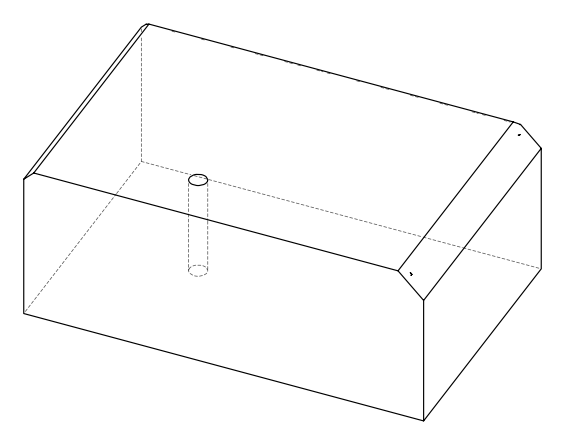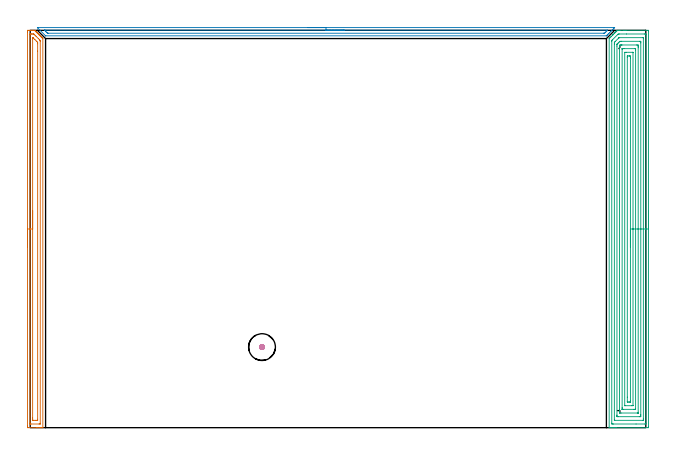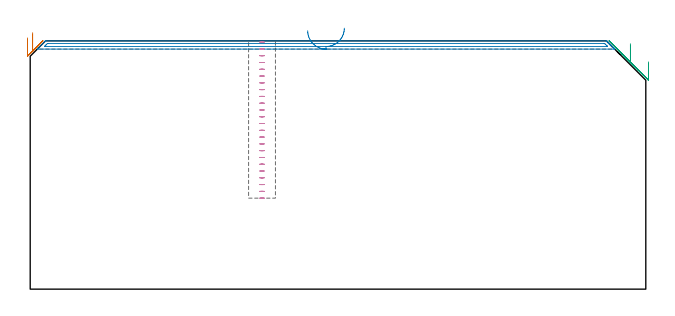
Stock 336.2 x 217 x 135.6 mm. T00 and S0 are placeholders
(PLAN: 4 operations, 1 tool changes, 26 min)
(1 AREA_MILL | FG_CHAMFER_SURFACE | UGT0205_001 | 5.41 min | 7661 mm3)
(2 AREA_MILL_1 | FG_CHAMFER_SURFACE_1 | UGT0205_001 | 5.15 min | 3193 mm3)
(3 AREA_MILL_2 | FG_CHAMFER_SURFACE_2 | UGT0205_001 | 14.19 min | 50092 mm3)
(4 MILL_BLIND_HOLE_FROM_SOLID_MATERIAL | STEP1POCKET | NXT0201_011 | Spiral | 1.2 min | 14386 mm3)
(TOOL UGT0205_001 | Chamfer Mill 20 x 3 x 45 deg. | D20 FL50 Z2)
(TOOL NXT0201_011 | ENDMILL 12mm [2P460-1200-NA 1630] | D12 FL38 Z6)
(OP 1 AREA_MILL)
G17 G21 G94 G90
T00 M6
G54
G17 G0 G90 X-1.5 Y98.5 S1061 M3
G43 Z145.6 H0
Z137.2
G94 G1 Y98.538 Z136.328 F250.
Y98.652 Z135.464
Y98.841 Z134.612
Y99.103 Z133.78
Y99.437 Z132.974
Y99.84 Z132.2
Y100.308 Z131.464
Y100.84 Z130.772
Y101.429 Z130.129
Y102.072 Z129.54
Y102.764 Z129.009
Y103.5 Z128.54
Y104.274 Z128.137
Y105.08 Z127.803
Y105.912 Z127.541
Y106.764 Z127.352
Y107.628 Z127.238
Y108.5 Z127.2
Y216.136
X-1.498 Y216.404 Z127.202
X-1.49 Y216.993 Z127.205
X-1.469 Y216.997 Z127.226
X-0.875 Y217. Z127.819
X-0.282 Z128.415
X0.019 Z128.715
X0.612 Z129.308
X0.912 Z129.607
X1.514 Z130.213
X2.326 Z131.025
X2.4 Z131.096
X2.404 Y216.998 Z131.1
X2.551 Y216.85 Z131.249
X2.7 Y216.702 Z131.395
X2.85 Y216.551 Z131.548
X2.997 Y216.404 Z131.695
X3.147 Y216.255 Z131.842
X3.298 Y216.103 Z131.995
X3.443 Y215.958 Z132.141
X3.594 Y215.808 Z132.289
X3.746 Y215.655 Z132.443
X3.889 Y215.512 Z132.586
X4.041 Y215.361 Z132.736
X4.194 Y215.207 Z132.891
X4.335 Y215.066 Z133.032
X4.488 Y214.915 Z133.183
X4.642 Y214.759 Z133.339
X4.78 Y214.621 Z133.478
X4.935 Y214.468 Z133.63
X5.09 Y214.311 Z133.787
X5.226 Y214.175 Z133.924
X5.382 Y214.021 Z134.077
X5.537 Y213.864 Z134.235
X5.672 Y213.729 Z134.37
X5.828 Y213.574 Z134.524
X5.985 Y213.416 Z134.683
X6.118 Y213.283 Z134.816
X6.275 Y213.127 Z134.97
X6.433 Y212.968 Z135.131
X6.564 Y212.837 Z135.262
X6.722 Y212.68 Z135.417
X6.828 Y212.571 Z135.525
X6.896 Y212.494 Z135.589
X6.9 Y212.391 Z135.6
Y0.15
X6.897 Y0.01 Z135.588
X6.843 Y0.007 Z135.534
X6.48 Y0. Z135.179
X5.983 Z134.682
X5.382 Z134.077
X4.187 Z132.884
X3.594 Z132.288
X-1.128 Y0.001 Z127.569
X-1.469 Y0.003 Z127.228
X-1.491 Y0.007 Z127.206
X-1.497 Y0.596 Z127.203
X-1.5 Y1.219 Z127.2
Y108.5
X-0.086 Z128.614
X-0.085 Y214.621 Z128.615
X-0.084 Y214.723 Z128.616
X-0.079 Y214.828 Z128.621
X-0.07 Y214.99 Z128.63
X0.019 Y214.992 Z128.719
X0.533 Y214.999 Z129.233
X0.912 Y215. Z129.612
X1.427 Y214.999 Z130.127
X1.806 Y214.993 Z130.506
X1.931 Y214.99 Z130.631
X2.064 Y214.874 Z130.764
X2.327 Y214.621 Z131.027
X2.7 Y214.25 Z131.4
X3.222 Y213.729 Z131.922
X4.488 Y212.463 Z133.188
X5.005 Y211.945 Z133.705
X5.382 Y211.565 Z134.082
X5.443 Y211.499 Z134.143
X5.472 Y211.467 Z134.172
X5.479 Y211.365 Z134.179
X5.484 Y211.157 Z134.184
X5.485 Y211.054 Z134.185
Y2.379
X5.484 Y2.277 Z134.184
X5.479 Y2.172 Z134.179
X5.47 Y2.01 Z134.17
X5.382 Y2.008 Z134.082
X4.867 Y2.001 Z133.567
X0.399 Y2. Z129.099
X0.019 Y2.002 Z128.719
X-0.036 Y2.005 Z128.664
X-0.067 Y2.01 Z128.633
X-0.079 Y2.015 Z128.621
X-0.081 Y2.068 Z128.619
X-0.085 Y2.275 Z128.615
Y2.379
X-0.086 Y2.483 Z128.614
Y108.5
X1.329 Z130.029
Y212.421
X1.331 Y212.837 Z130.031
X1.334 Y212.964 Z130.034
X1.335 Y212.988 Z130.035
X1.355 Y212.992 Z130.055
X1.39 Y212.995 Z130.09
X1.446 Y212.994 Z130.146
X1.482 Y212.99 Z130.182
X1.54 Y212.949 Z130.24
X1.661 Y212.837 Z130.361
X1.806 Y212.694 Z130.506
X2.556 Y211.945 Z131.256
X3.447 Y211.054 Z132.147
X3.594 Y210.906 Z132.294
X3.964 Y210.528 Z132.664
X4.053 Y210.435 Z132.753
X4.065 Y210.32 Z132.765
X4.067 Y210.162 Z132.767
X4.071 Y209.686 Z132.771
X4.072 Y205.624 Z132.772
X4.071 Y4.578 Z132.771
Y4.163
X4.069 Y4.044 Z132.769
X4.066 Y4.017 Z132.766
X4.064 Y4.01 Z132.764
X4.029 Y4.007 Z132.729
X3.92 Y4.002 Z132.62
X3.757 Y4. Z132.457
X3.594 Z132.294
X2.863 Z131.563
X1.969 Z130.669
X1.806 Y4.002 Z130.506
X1.643 Y4.005 Z130.343
X1.335 Y4.014 Z130.035
X1.333 Y4.163 Z130.033
X1.33 Y4.638 Z130.03
X1.329 Y5.055 Z130.029
Y5.531
Y108.5
Y109.372 Z130.067
Y110.236 Z130.18
Y111.088 Z130.369
Y111.92 Z130.632
Y112.726 Z130.965
Y113.5 Z131.368
Y114.236 Z131.837
Y114.928 Z132.368
Y115.571 Z132.957
Y116.16 Z133.601
Y116.692 Z134.293
Y117.16 Z135.029
Y117.563 Z135.802
Y117.897 Z136.608
Y118.159 Z137.44
Y118.348 Z138.292
Y118.462 Z139.157
Y118.5 Z140.029
G0 Z145.6
M5
M2
(OP 2 AREA_MILL_1)
G17 G21 G94 G90
T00 M6
G54
G17 G0 G90 X151.55 Y218.5 S1061 M3
G43 Z145.6 H0
Z141.1
G94 G1 X151.588 Z140.229 F250.
X151.702 Z139.364
X151.891 Z138.512
X152.153 Z137.68
X152.487 Z136.874
X152.89 Z136.1
X153.359 Z135.364
X153.89 Z134.672
X154.479 Z134.029
X155.122 Z133.44
X155.814 Z132.909
X156.55 Z132.44
X157.324 Z132.037
X158.13 Z131.703
X158.962 Z131.441
X159.814 Z131.252
X160.678 Z131.138
X161.55 Z131.1
X318.921
X319.191 Y218.498 Z131.102
Y218.491 Z131.109
X319.067 Y218.367 Z131.233
X318.719 Y218.017 Z131.579
X318.208 Y217.508 Z132.092
X317.836 Y217.134 Z132.463
X317.349 Y216.649 Z132.951
X316.952 Y216.25 Z133.346
X316.49 Y215.79 Z133.81
X316.068 Y215.366 Z134.23
X315.92 Y215.219 Z134.38
X315.631 Y214.931 Z134.669
X315.184 Y214.483 Z135.114
X315.027 Y214.327 Z135.272
X314.87 Y214.169 Z135.43
X314.708 Y214.011 Z135.582
X314.696 Y214.004 Z135.589
X314.582 Y214. Z135.6
X8.519
X8.404 Y214.004 Z135.589
X8.392 Y214.011 Z135.582
X8.231 Y214.169 Z135.43
X4.057 Y218.343 Z131.255
X3.948 Y218.459 Z131.139
X3.917 Y218.495 Z131.103
X4.037 Y218.499 Z131.101
X4.057 Y218.5 Z131.1
X161.55
Y217.086 Z132.514
X315.077 Y217.085 Z132.515
X315.314 Y217.079 Z132.521
X315.287 Y217.046 Z132.554
X315.205 Y216.958 Z132.642
X315.115 Y216.865 Z132.735
X315.027 Y216.777 Z132.823
X314.319 Y216.068 Z133.532
X314.135 Y215.885 Z133.715
X313.872 Y215.627 Z133.973
X313.659 Y215.421 Z134.179
X313.243 Y215.415 Z134.185
X313.194
X9.809 Y215.414 Z134.186
X9.598 Y215.416 Z134.184
X9.493 Y215.418 Z134.182
X9.445 Y215.421 Z134.179
X9.345 Y215.516 Z134.084
X8.965 Y215.886 Z133.714
X8.6 Y216.25 Z133.35
X8.073 Y216.778 Z132.822
X7.877 Y216.979 Z132.621
X7.799 Y217.063 Z132.537
X7.789 Y217.08 Z132.52
X7.818 Y217.081 Z132.519
X7.903 Y217.084 Z132.516
X8.073 Y217.086 Z132.514
X8.121
X161.55
X162.422 Z132.552
X163.287 Z132.666
X164.138 Z132.855
X164.97 Z133.117
X165.776 Z133.451
X166.55 Z133.854
X167.286 Z134.323
X167.978 Z134.854
X168.621 Z135.443
X169.21 Z136.086
X169.742 Z136.779
X170.21 Z137.514
X170.613 Z138.288
X170.947 Z139.094
X171.209 Z139.926
X171.398 Z140.778
X171.512 Z141.643
X171.55 Z142.514
G0 Z145.6
M5
M2
(OP 3 AREA_MILL_2)
G17 G21 G94 G90
T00 M6
G54
G17 G0 G90 X337.7 Y118.5 S1061 M3
G43 Z145.6 H0
Z124.1
G94 G1 Y118.462 Z123.228 F250.
Y118.348 Z122.364
Y118.159 Z121.512
Y117.897 Z120.68
Y117.563 Z119.874
Y117.16 Z119.1
Y116.692 Z118.364
Y116.16 Z117.672
Y115.571 Z117.029
Y114.928 Z116.44
Y114.236 Z115.909
Y113.5 Z115.44
Y112.726 Z115.037
Y111.92 Z114.703
Y111.088 Z114.441
Y110.237 Z114.252
Y109.372 Z114.138
Y108.5 Z114.1
Y0.596
X337.696 Y0.243 Z114.103
X337.691 Y0.01 Z114.106
X337.454 Y0. Z114.343
X319.997 Z131.798
X319.404 Z132.39
X318.815 Z132.982
X318.516 Z133.28
X317.927 Z133.869
X317.628 Z134.167
X317.031 Z134.768
X316.74 Z135.059
X316.563 Z135.236
X316.231 Y0.008 Z135.561
X316.203 Y0.01 Z135.588
X316.2 Y0.15 Z135.6
Y212.391
X316.204 Y212.495 Z135.589
X316.229 Y212.526 Z135.566
X316.472 Y212.772 Z135.328
X316.537 Y212.837 Z135.263
X317.184 Y213.486 Z134.613
X317.339 Y213.639 Z134.461
X317.429 Y213.729 Z134.371
X318.072 Y214.373 Z133.725
X318.216 Y214.516 Z133.584
X318.321 Y214.621 Z133.479
X318.516 Y214.817 Z133.282
X318.617 Y214.918 Z133.181
X318.96 Y215.261 Z132.837
X319.092 Y215.392 Z132.708
X319.212 Y215.512 Z132.587
X319.404 Y215.705 Z132.394
X319.508 Y215.81 Z132.289
X319.848 Y216.149 Z131.95
X319.968 Y216.268 Z131.832
X320.104 Y216.404 Z131.696
X320.291 Y216.593 Z131.506
X320.4 Y216.701 Z131.397
X320.7 Y217. Z131.098
X320.735 Z131.065
X321.175 Z130.625
X322.067 Z129.728
X324.141 Z127.656
X324.73 Z127.064
X325.324 Z126.472
X337.16 Z114.637
X337.457 Y216.997 Z114.34
X337.692 Y216.99 Z114.106
X337.699 Y216.754 Z114.099
X337.7 Y108.5 Z114.1
X336.286 Z115.514
X336.285 Y2.366 Z115.515
X336.272 Y2.01 Z115.528
X335.76 Y2.002 Z116.04
X330.879 Y2. Z120.921
X318.516 Z133.284
X318.004 Y2.002 Z133.796
X317.628 Y2.01 Z134.172
X317.615 Y2.379 Z134.185
X317.614 Y2.393 Z134.186
X317.615 Y211.067 Z134.185
X317.628 Y211.466 Z134.172
X317.863 Y211.709 Z133.937
X318.095 Y211.945 Z133.705
X320.772 Y214.621 Z131.028
X320.981 Y214.82 Z130.819
X321.179 Y214.99 Z130.621
X321.691 Y214.998 Z130.109
X325.684 Y215. Z126.116
X335.384 Z116.416
X335.896 Y214.998 Z115.904
X336.272 Y214.99 Z115.528
X336.285 Y214.621 Z115.515
X336.286 Y214.607 Z115.514
Y108.5
X334.872 Z116.928
X334.871 Y4.678 Z116.929
X334.87 Y4.163 Z116.93
X334.868 Y4.069 Z116.932
X334.865 Y4.024 Z116.935
X334.862 Y4.01 Z116.938
X334.82 Y4.007 Z116.98
X334.657 Y4.001 Z117.143
X319.242 Z132.558
X319.133 Y4.003 Z132.667
X319.048 Y4.009 Z132.752
X319.034 Y4.013 Z132.766
X319.032 Y4.017 Z132.768
X319.03 Y4.037 Z132.77
X319.029 Y4.163 Z132.771
X319.028 Y4.54 Z132.772
X319.029 Y209.27 Z132.771
Y209.646
X319.033 Y210.162 Z132.767
X319.036 Y210.349 Z132.764
X319.044 Y210.433 Z132.756
X319.088 Y210.479 Z132.712
X319.404 Y210.803 Z132.396
X321.437 Y212.837 Z130.363
X321.565 Y212.957 Z130.235
X321.589 Y212.978 Z130.211
X321.635 Y212.99 Z130.165
X321.743 Y212.995 Z130.057
X321.905 Y212.999 Z129.895
X334.659 Z117.141
X334.767 Y212.997 Z117.033
X334.852 Y212.991 Z116.948
X334.866 Y212.987 Z116.934
X334.868 Y212.983 Z116.932
X334.87 Y212.963 Z116.93
X334.871 Y212.837 Z116.929
X334.872 Y212.46 Z116.928
Y108.5
X333.457 Z118.343
Y6.99
X333.456 Y6.838 Z118.344
X333.451 Y6.105 Z118.349
X333.444 Y6.01 Z118.356
X333.346 Y6.007 Z118.454
X333.138 Y6.003 Z118.662
X332.721 Y6. Z119.079
X332.667 Z119.133
X321.126 Z130.674
X320.742 Y6.003 Z131.058
X320.55 Y6.007 Z131.25
X320.46 Y6.01 Z131.34
X320.45 Y6.069 Z131.35
X320.444 Y6.685 Z131.356
X320.443 Y6.838 Z131.357
Y208.378
X320.444 Y209.116 Z131.356
X320.447 Y209.27 Z131.353
X320.45 Y209.36 Z131.35
X320.461 Y209.4 Z131.339
X320.494 Y209.437 Z131.306
X320.607 Y209.556 Z131.193
X320.75 Y209.701 Z131.05
X321.179 Y210.131 Z130.621
X321.21 Y210.162 Z130.59
X321.646 Y210.585 Z130.154
X322.067 Y210.99 Z129.733
X322.125 Y210.995 Z129.675
X322.955 Y211. Z128.845
X323.008 Z128.792
X332.774 Z119.026
X333.158 Y210.997 Z118.642
X333.35 Y210.993 Z118.45
X333.44 Y210.99 Z118.36
X333.45 Y210.931 Z118.35
X333.456 Y210.315 Z118.344
X333.457 Y210.162 Z118.343
Y108.5
X332.043 Z119.757
Y8.411
X332.041 Y8.2 Z119.759
X332.038 Y8.059 Z119.762
X332.036 Y8.015 Z119.764
X332.025 Y8.01 Z119.775
X331.987 Y8.006 Z119.813
X331.833 Y8.002 Z119.967
X331.564 Y8. Z120.236
X322.685 Y8.001 Z129.115
X322.067 Y8.007 Z129.733
X321.868 Y8.01 Z129.932
X321.861 Y8.411 Z129.939
X321.858 Y8.622 Z129.942
X321.857 Y8.833 Z129.943
Y9.514
Y208.208
X321.859 Y208.293 Z129.941
X321.861 Y208.335 Z129.939
X321.864 Y208.352 Z129.936
X321.882 Y208.378 Z129.918
X321.973 Y208.473 Z129.827
X322.067 Y208.567 Z129.733
X322.422 Y208.913 Z129.378
X322.497 Y208.985 Z129.303
X322.646 Y208.99 Z129.154
X322.955 Y208.996 Z128.845
X323.224 Y209. Z128.576
X331.215 Y208.999 Z120.585
X331.833 Y208.993 Z119.967
X332.032 Y208.99 Z119.768
X332.039 Y208.589 Z119.761
X332.042 Y208.378 Z119.758
X332.043 Y208.167 Z119.757
Y207.486
Y108.5
X330.629 Z121.171
X330.628 Y10.405 Z121.172
X330.626 Y10.118 Z121.174
X330.624 Y10.047 Z121.176
X330.622 Y10.019 Z121.178
X330.594 Y10.01 Z121.206
X330.457 Y10.003 Z121.343
X330.057 Y10.001 Z121.743
X329.573 Y10. Z122.227
X323.843 Y10.001 Z127.957
X323.355 Y10.003 Z128.445
X323.287 Y10.01 Z128.513
X323.278 Y10.014 Z128.522
X323.275 Y10.035 Z128.525
X323.273 Y10.086 Z128.527
X323.271 Y10.405 Z128.529
Y10.98
X323.272 Y206.595 Z128.528
X323.274 Y206.882 Z128.526
X323.276 Y206.953 Z128.524
X323.278 Y206.981 Z128.522
X323.306 Y206.99 Z128.494
X323.442 Y206.997 Z128.358
X323.843 Y206.999 Z127.957
X324.327 Y207. Z127.473
X330.057 Y206.999 Z121.743
X330.545 Y206.997 Z121.255
X330.613 Y206.99 Z121.187
X330.622 Y206.986 Z121.178
X330.625 Y206.965 Z121.175
X330.627 Y206.914 Z121.173
X330.629 Y206.595 Z121.171
Y206.02
Y108.5
X329.215 Z122.585
X329.214 Y12.144 Z122.586
X329.212 Y12.098 Z122.588
X329.208 Y12.016 Z122.592
X329.169 Y12.01 Z122.631
X328.469 Y12.001 Z123.331
X324.918 Y12. Z126.882
X324.73 Y12.003 Z127.07
X324.704 Y12.006 Z127.096
X324.694 Y12.009 Z127.106
X324.69 Y12.053 Z127.11
X324.686 Y12.144 Z127.114
X324.685 Y12.189 Z127.115
X324.686 Y204.856 Z127.114
X324.688 Y204.902 Z127.112
X324.692 Y204.983 Z127.108
X324.73 Y204.99 Z127.07
X325.431 Y204.999 Z126.369
X328.982 Y205. Z122.818
X329.169 Y204.997 Z122.631
X329.196 Y204.995 Z122.604
X329.206 Y204.992 Z122.594
X329.21 Y204.947 Z122.59
X329.214 Y204.857 Z122.586
X329.215 Y204.811 Z122.585
Y108.5
X327.8 Z124.
Y14.864
X327.799 Y14.458 Z124.001
X327.793 Y14.048 Z124.007
X327.791 Y14.009 Z124.009
X327.77 Y14.006 Z124.03
X327.716 Y14.002 Z124.084
X327.609 Y14.001 Z124.191
X327.394 Y14. Z124.406
X326.506 Z125.294
X326.478 Y14.001 Z125.322
X326.106 Y14.018 Z125.694
X326.104 Y14.129 Z125.696
X326.101 Y14.38 Z125.699
X326.099 Y16.648 Z125.701
X326.1 Y202.136 Z125.7
X326.101 Y202.542 Z125.699
X326.107 Y202.951 Z125.693
X326.109 Y202.991 Z125.691
X326.13 Y202.994 Z125.67
X326.183 Y202.998 Z125.617
X326.291 Y203. Z125.509
X326.506 Z125.294
X327.394 Z124.406
X327.422 Y202.999 Z124.378
X327.794 Y202.982 Z124.006
X327.796 Y202.871 Z124.004
X327.799 Y202.62 Z124.001
X327.8 Y202.136 Z124.
Y201.727
Y108.5
Y107.628 Z124.038
Y106.764 Z124.151
Y105.912 Z124.34
Y105.08 Z124.603
Y104.274 Z124.936
Y103.5 Z125.339
Y102.764 Z125.808
Y102.072 Z126.339
Y101.429 Z126.928
Y100.84 Z127.572
Y100.309 Z128.264
Y99.84 Z129.
Y99.437 Z129.773
Y99.103 Z130.579
Y98.841 Z131.411
Y98.652 Z132.263
Y98.538 Z133.128
Y98.5 Z134.
G0 Z145.6
M5
M2
(OP 4 MILL_BLIND_HOLE_FROM_SOLID_MATERIAL)
G17 G21 G94 G90
T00 M6
G54
G17 G0 G90 X126.6 Y44. S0 M3
G43 Z145.6 H1
Z134.896
G94 G3 X127.25 Y44.65 R0.65 F250.
X126.6 Y45.3 R0.65
X125.3 Y44. R1.3
X126.6 Y45.3 R-1.3
X125.95 Y44.65 R0.65
X126.6 Y44. R0.65
G0 Z131.192
G3 X127.25 Y44.65 R0.65
X126.6 Y45.3 R0.65
X125.3 Y44. R1.3
X126.6 Y45.3 R-1.3
X125.95 Y44.65 R0.65
X126.6 Y44. R0.65
G0 Z127.488
G3 X127.25 Y44.65 R0.65
X126.6 Y45.3 R0.65
X125.3 Y44. R1.3
X126.6 Y45.3 R-1.3
X125.95 Y44.65 R0.65
X126.6 Y44. R0.65
G0 Z123.783
G3 X127.25 Y44.65 R0.65
X126.6 Y45.3 R0.65
X125.3 Y44. R1.3
X126.6 Y45.3 R-1.3
X125.95 Y44.65 R0.65
X126.6 Y44. R0.65
G0 Z120.079
G3 X127.25 Y44.65 R0.65
X126.6 Y45.3 R0.65
X125.3 Y44. R1.3
X126.6 Y45.3 R-1.3
X125.95 Y44.65 R0.65
X126.6 Y44. R0.65
G0 Z116.375
G3 X127.25 Y44.65 R0.65
X126.6 Y45.3 R0.65
X125.3 Y44. R1.3
X126.6 Y45.3 R-1.3
X125.95 Y44.65 R0.65
X126.6 Y44. R0.65
G0 Z112.671
G3 X127.25 Y44.65 R0.65
X126.6 Y45.3 R0.65
X125.3 Y44. R1.3
X126.6 Y45.3 R-1.3
X125.95 Y44.65 R0.65
X126.6 Y44. R0.65
G0 Z108.967
G3 X127.25 Y44.65 R0.65
X126.6 Y45.3 R0.65
X125.3 Y44. R1.3
X126.6 Y45.3 R-1.3
X125.95 Y44.65 R0.65
X126.6 Y44. R0.65
G0 Z105.263
G3 X127.25 Y44.65 R0.65
X126.6 Y45.3 R0.65
X125.3 Y44. R1.3
X126.6 Y45.3 R-1.3
X125.95 Y44.65 R0.65
X126.6 Y44. R0.65
G0 Z101.558
G3 X127.25 Y44.65 R0.65
X126.6 Y45.3 R0.65
X125.3 Y44. R1.3
X126.6 Y45.3 R-1.3
X125.95 Y44.65 R0.65
X126.6 Y44. R0.65
G0 Z97.854
G3 X127.25 Y44.65 R0.65
X126.6 Y45.3 R0.65
X125.3 Y44. R1.3
X126.6 Y45.3 R-1.3
X125.95 Y44.65 R0.65
X126.6 Y44. R0.65
G0 Z94.15
G3 X127.25 Y44.65 R0.65
X126.6 Y45.3 R0.65
X125.3 Y44. R1.3
X126.6 Y45.3 R-1.3
X125.95 Y44.65 R0.65
X126.6 Y44. R0.65
G0 Z90.446
G3 X127.25 Y44.65 R0.65
X126.6 Y45.3 R0.65
X125.3 Y44. R1.3
X126.6 Y45.3 R-1.3
X125.95 Y44.65 R0.65
X126.6 Y44. R0.65
G0 Z86.742
G3 X127.25 Y44.65 R0.65
X126.6 Y45.3 R0.65
X125.3 Y44. R1.3
X126.6 Y45.3 R-1.3
X125.95 Y44.65 R0.65
X126.6 Y44. R0.65
G0 Z83.038
G3 X127.25 Y44.65 R0.65
X126.6 Y45.3 R0.65
X125.3 Y44. R1.3
X126.6 Y45.3 R-1.3
X125.95 Y44.65 R0.65
X126.6 Y44. R0.65
G0 Z79.333
G3 X127.25 Y44.65 R0.65
X126.6 Y45.3 R0.65
X125.3 Y44. R1.3
X126.6 Y45.3 R-1.3
X125.95 Y44.65 R0.65
X126.6 Y44. R0.65
G0 Z75.629
G3 X127.25 Y44.65 R0.65
X126.6 Y45.3 R0.65
X125.3 Y44. R1.3
X126.6 Y45.3 R-1.3
X125.95 Y44.65 R0.65
X126.6 Y44. R0.65
G0 Z71.925
G3 X127.25 Y44.65 R0.65
X126.6 Y45.3 R0.65
X125.3 Y44. R1.3
X126.6 Y45.3 R-1.3
X125.95 Y44.65 R0.65
X126.6 Y44. R0.65
G0 Z68.221
G3 X127.25 Y44.65 R0.65
X126.6 Y45.3 R0.65
X125.3 Y44. R1.3
X126.6 Y45.3 R-1.3
X125.95 Y44.65 R0.65
X126.6 Y44. R0.65
G0 Z64.517
G3 X127.25 Y44.65 R0.65
X126.6 Y45.3 R0.65
X125.3 Y44. R1.3
X126.6 Y45.3 R-1.3
X125.95 Y44.65 R0.65
X126.6 Y44. R0.65
G0 Z60.813
G3 X127.25 Y44.65 R0.65
X126.6 Y45.3 R0.65
X125.3 Y44. R1.3
X126.6 Y45.3 R-1.3
X125.95 Y44.65 R0.65
X126.6 Y44. R0.65
G0 Z57.108
G3 X127.25 Y44.65 R0.65
X126.6 Y45.3 R0.65
X125.3 Y44. R1.3
X126.6 Y45.3 R-1.3
X125.95 Y44.65 R0.65
X126.6 Y44. R0.65
G0 Z53.404
G3 X127.25 Y44.65 R0.65
X126.6 Y45.3 R0.65
X125.3 Y44. R1.3
X126.6 Y45.3 R-1.3
X125.95 Y44.65 R0.65
X126.6 Y44. R0.65
G0 Z49.7
G3 X127.25 Y44.65 R0.65
X126.6 Y45.3 R0.65
X125.3 Y44. R1.3
X126.6 Y45.3 R-1.3
X125.95 Y44.65 R0.65
X126.6 Y44. R0.65
G0 Z145.6
M5
M2
